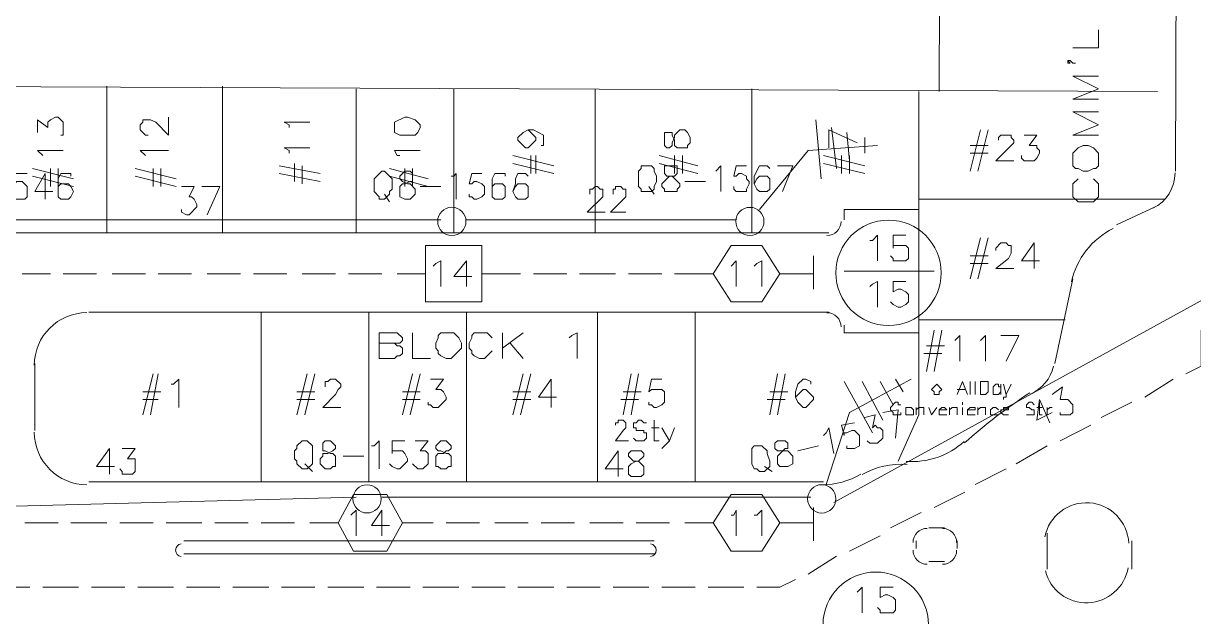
# Model space of a CAD drawing. Header units: millimetres. Extents: x 5.9 to 40.1, y 2 to 30.5.
# Drawn here: x 17.895 to 20.003, y 14.065 to 15.134 of the extents above; entities that cross this region are included whole.
import ezdxf

# ---------------------------------------------------------------- set-up
doc = ezdxf.new("R2010")
doc.units = ezdxf.units.MM
for name, color, linetype, true_color in [('PDF_S31$Cable-565', 23, 'Continuous', 0xdd8a6e), ('PDF_S31$LOTS', 254, 'Continuous', 0xdcdcdc), ('PDF_S31$ROAD', 8, 'Continuous', 0x808080), ('PDF_S31$SDU', 157, 'Continuous', 0x396472), ('PDF_S31$Symbols-EndOfLine', 15, 'Continuous', 0x954a4a), ('PDF_S31$Symbols-Ground', 12, 'Continuous', 0xb80000)]:
    doc.layers.add(name, color=color, linetype=linetype, true_color=true_color)
for name, color, linetype in [('PDF_S31$NAME-LANDMARK', 7, 'Continuous'), ('PDF_S31$NAME-ROAD', 7, 'Continuous'), ('PDF_S31$Passives-TapOffs', 7, 'Continuous'), ('PDF_S31$POLE', 7, 'Continuous'), ('PDF_S31$STRAND', 7, 'Continuous'), ('PDF_S31$Symbols-SelfTerminating', 7, 'Continuous')]:
    doc.layers.add(name, color=color, linetype=linetype)

msp = doc.modelspace()

# ---------------------------------------------------------------- linework, layer by layer
at = {"layer": 'PDF_S31$Cable-565', "lineweight": 13}
for points in [[(17.9439, 14.6828), (17.893, 14.6828)], [(18.0271, 14.6828), (17.967, 14.6828)], [(18.1151, 14.6828), (18.0549, 14.6828)], [(18.1983, 14.6828), (18.1382, 14.6828)], [(18.2863, 14.6828), (18.2261, 14.6828)], [(18.3695, 14.6828), (18.3094, 14.6828)], [(18.4575, 14.6828), (18.3973, 14.6828)], [(18.5407, 14.6828), (18.4806, 14.6828)], [(18.6194, 14.6828), (18.5685, 14.6828)], [(18.7906, 14.6828), (18.7212, 14.6828)], [(18.8739, 14.6828), (18.8137, 14.6828)], [(18.9618, 14.6828), (18.897, 14.6828)], [(19.0451, 14.6828), (18.9849, 14.6828)], [(19.1376, 14.6828), (19.0682, 14.6828)], [(20.0168, 14.581), (20.0168, 14.5162), (19.989, 14.5023)], [(19.9659, 14.493), (19.915, 14.4607)], [(19.8918, 14.4514), (19.8363, 14.4236)], [(19.8178, 14.4098), (19.7623, 14.382)], [(19.7391, 14.3727), (19.6836, 14.3404)], [(19.6651, 14.3311), (19.6096, 14.3033)], [(19.5911, 14.2895), (19.5355, 14.2617)], [(19.5124, 14.2524), (19.4569, 14.2247)], [(17.8976, 14.2339), (17.9577, 14.2339)], [(17.9809, 14.2339), (18.0456, 14.2339)], [(18.0688, 14.2339), (18.1289, 14.2339)], [(18.1521, 14.2339), (18.2168, 14.2339)], [(18.24, 14.2339), (18.3001, 14.2339)], [(18.3233, 14.2339), (18.3834, 14.2339)], [(18.4112, 14.2339), (18.4621, 14.2339)], [(18.5778, 14.2339), (18.6333, 14.2339)], [(18.6564, 14.2339), (18.7166, 14.2339)], [(18.7443, 14.2339), (18.8045, 14.2339)], [(18.8276, 14.2339), (18.8878, 14.2339)], [(18.9155, 14.2339), (18.9757, 14.2339)], [(18.9988, 14.2339), (19.059, 14.2339)], [(19.0867, 14.2339), (19.1376, 14.2339)], [(19.4384, 14.2108), (19.3829, 14.183)], [(19.3597, 14.1738), (19.3088, 14.1414)], [(19.2857, 14.1321), (19.2579, 14.1183), (19.2163, 14.1183)], [(17.8652, 14.1183), (17.9068, 14.1183)], [(17.93, 14.1183), (17.9947, 14.1183)], [(18.0179, 14.1183), (18.078, 14.1183)], [(18.1012, 14.1183), (18.1659, 14.1183)], [(18.1891, 14.1183), (18.2492, 14.1183)], [(18.2724, 14.1183), (18.3371, 14.1183)], [(18.3603, 14.1183), (18.4204, 14.1183)], [(18.4436, 14.1183), (18.5083, 14.1183)], [(18.5315, 14.1183), (18.5916, 14.1183)], [(18.6148, 14.1183), (18.6795, 14.1183)], [(18.7027, 14.1183), (18.7628, 14.1183)], [(18.786, 14.1183), (18.8507, 14.1183)], [(18.8739, 14.1183), (18.934, 14.1183)], [(18.9572, 14.1183), (19.0219, 14.1183)], [(19.0451, 14.1183), (19.1052, 14.1183)], [(19.1284, 14.1183), (19.1931, 14.1183)]]:
    msp.add_lwpolyline(points, dxfattribs=at)
at = {"layer": 'PDF_S31$LOTS', "lineweight": 0}
for points in [[(19.5448, 15.0113), (19.5494, 16.3577)], [(18.0456, 14.7568), (18.0456, 15.0205)], [(18.2539, 14.7568), (18.2539, 15.0205)], [(18.4945, 14.7568), (18.4945, 15.0159)], [(18.6703, 14.7568), (18.6703, 15.0159)], [(18.9248, 14.7568), (18.9248, 15.0159)], [(19.207, 14.7568), (19.207, 15.0159)], [(19.5078, 14.7984), (19.5078, 15.0113)], [(19.952, 14.8169), (19.5078, 14.8169)], [(18.3233, 14.6133), (18.3233, 14.308)], [(18.5176, 14.6133), (18.5176, 14.308)], [(18.6934, 14.6133), (18.6934, 14.308)], [(18.9294, 14.6133), (18.9294, 14.308)], [(19.1052, 14.6133), (19.1052, 14.308)], [(19.7715, 14.5995), (19.5078, 14.5995)], [(19.4708, 14.345), (19.5078, 14.4283), (19.5078, 14.5763)]]:
    msp.add_lwpolyline(points, dxfattribs=at)
at = {"layer": 'PDF_S31$NAME-LANDMARK', "lineweight": 0}
for points in [[(19.8317, 15.1223), (19.8317, 15.0899), (19.7854, 15.0899)], [(19.7761, 15.0668), (19.7808, 15.0622), (19.7761, 15.0622), (19.7761, 15.0668), (19.7808, 15.0668), (19.7854, 15.0622), (19.79, 15.0622)], [(19.8317, 14.9974), (19.7854, 14.9974), (19.8317, 15.0159), (19.7854, 15.039), (19.8317, 15.039)], [(19.8317, 14.9326), (19.7854, 14.9326), (19.8317, 14.9511), (19.7854, 14.9743), (19.8317, 14.9743)], [(19.8224, 14.854), (19.8317, 14.8447), (19.8317, 14.8216), (19.8224, 14.8123), (19.7947, 14.8123), (19.7854, 14.8216), (19.7854, 14.8447), (19.7947, 14.854)], [(18.9618, 14.4098), (18.9618, 14.4144), (18.9664, 14.4144), (18.9664, 14.419), (18.9757, 14.419), (18.9803, 14.4144), (18.9803, 14.4051), (18.9757, 14.4005), (18.9618, 14.382), (18.9849, 14.382)], [(19.0173, 14.4144), (19.0127, 14.4144), (19.0081, 14.419), (19.0034, 14.419), (18.9988, 14.4144), (18.9942, 14.4144), (18.9942, 14.4051), (18.9988, 14.4051), (18.9988, 14.4005), (19.0127, 14.4005), (19.0127, 14.3959), (19.0173, 14.3959), (19.0173, 14.3866), (19.0127, 14.382), (18.9988, 14.382), (18.9942, 14.3866)], [(19.0405, 14.382), (19.0312, 14.382), (19.0312, 14.419)], [(19.0405, 14.4051), (19.0266, 14.4051)], [(19.0682, 14.4051), (19.059, 14.382), (19.0451, 14.4051)], [(19.0451, 14.3681), (19.059, 14.382)]]:
    msp.add_lwpolyline(points, dxfattribs=at)
msp.add_lwpolyline([(19.7854, 14.8771), (19.7854, 14.9002), (19.7947, 14.9095), (19.8039, 14.9141), (19.8132, 14.9141), (19.8224, 14.9095), (19.8317, 14.9002), (19.8317, 14.8771), (19.827, 14.8725), (19.8224, 14.8725), (19.8132, 14.8678), (19.8039, 14.8678), (19.7947, 14.8725), (19.79, 14.8725)], close=True, dxfattribs=at)
at = {"layer": 'PDF_S31$NAME-ROAD', "lineweight": 9}
for points in [[(18.5639, 14.5578), (18.5685, 14.5532), (18.5731, 14.5532), (18.5778, 14.5486), (18.5778, 14.5393), (18.5731, 14.5347), (18.5685, 14.5347), (18.5639, 14.5301), (18.5361, 14.5301), (18.5361, 14.5578), (18.5639, 14.5578), (18.5731, 14.5578), (18.5778, 14.5624), (18.5778, 14.5671), (18.5685, 14.5763), (18.5361, 14.5763), (18.5361, 14.5578)], [(18.6287, 14.5301), (18.5963, 14.5301), (18.5963, 14.5763)], [(18.7397, 14.5439), (18.7258, 14.5301), (18.7166, 14.5301), (18.7073, 14.5347), (18.7027, 14.5393), (18.7027, 14.5439), (18.6981, 14.5486), (18.6981, 14.5578), (18.7027, 14.5671), (18.7027, 14.5717), (18.7073, 14.5763), (18.7304, 14.5763), (18.7397, 14.5671)], [(18.7582, 14.5301), (18.7582, 14.5763)], [(18.7582, 14.5486), (18.7952, 14.5763)], [(18.8785, 14.5671), (18.8831, 14.5717), (18.8924, 14.5763), (18.8924, 14.5301)], [(18.7952, 14.5301), (18.7721, 14.5578)]]:
    msp.add_lwpolyline(points, dxfattribs=at)
msp.add_lwpolyline([(18.6472, 14.5763), (18.6703, 14.5763), (18.6795, 14.5671), (18.6842, 14.5578), (18.6842, 14.5486), (18.6657, 14.5301), (18.6564, 14.5301), (18.6472, 14.5347), (18.6425, 14.5393), (18.6425, 14.5439), (18.6379, 14.5486), (18.6379, 14.5578), (18.6425, 14.5671), (18.6425, 14.5717)], close=True, dxfattribs=at)
at = {"layer": 'PDF_S31$Passives-TapOffs', "lineweight": 9}
for points in [[(18.6194, 14.7336), (18.7212, 14.7336), (18.7212, 14.6319), (18.6194, 14.6319)], [(19.17, 14.6319), (19.1376, 14.6828), (19.17, 14.7336), (19.2255, 14.7336), (19.2579, 14.6828), (19.2255, 14.6319)], [(18.4898, 14.183), (18.4621, 14.2339), (18.4898, 14.2848), (18.55, 14.2848), (18.5778, 14.2339), (18.55, 14.183)], [(19.17, 14.183), (19.1376, 14.2339), (19.17, 14.2848), (19.2255, 14.2848), (19.2579, 14.2339), (19.2255, 14.183)]]:
    msp.add_lwpolyline(points, close=True, dxfattribs=at)
for points in [[(18.6333, 14.6966), (18.6379, 14.7013), (18.6472, 14.7059), (18.6472, 14.6596)], [(18.7027, 14.6781), (18.6703, 14.6781), (18.6934, 14.7059), (18.6934, 14.6596)], [(19.17, 14.6966), (19.1793, 14.7059), (19.1793, 14.6596)], [(19.2117, 14.6966), (19.2163, 14.7013), (19.2255, 14.7059), (19.2255, 14.6596)], [(18.4852, 14.2478), (18.4945, 14.2571), (18.4945, 14.2108)], [(18.5546, 14.2293), (18.5222, 14.2293), (18.5407, 14.2571), (18.5407, 14.2108)], [(19.17, 14.2478), (19.1746, 14.2478), (19.1793, 14.2571), (19.1793, 14.2108)], [(19.2117, 14.2478), (19.2163, 14.2478), (19.2255, 14.2571), (19.2255, 14.2108)]]:
    msp.add_lwpolyline(points, dxfattribs=at)
at = {"layer": 'PDF_S31$POLE', "lineweight": 0}
for points in [[(17.8744, 14.8262), (17.8791, 14.8216), (17.8791, 14.8169), (17.8976, 14.8169), (17.9022, 14.8216), (17.9022, 14.8401), (17.893, 14.8493), (17.8837, 14.8493), (17.8791, 14.8447), (17.8791, 14.8632), (17.9022, 14.8632)], [(17.9485, 14.8308), (17.9161, 14.8308), (17.9346, 14.8632), (17.9346, 14.8169)], [(17.9577, 14.8401), (17.9577, 14.8216), (17.9624, 14.8169), (17.9762, 14.8169), (17.9809, 14.8216), (17.9855, 14.8308), (17.9809, 14.8401), (17.9762, 14.8447), (17.9624, 14.8447), (17.9577, 14.8401), (17.9577, 14.854), (17.9624, 14.8632), (17.9809, 14.8632), (17.9809, 14.8586)], [(18.6657, 14.8586), (18.6703, 14.8586), (18.6749, 14.8632), (18.6749, 14.8169)], [(18.6981, 14.8262), (18.6981, 14.8216), (18.7027, 14.8216), (18.7073, 14.8169), (18.7119, 14.8169), (18.7212, 14.8216), (18.7258, 14.8262), (18.7258, 14.8401), (18.7212, 14.8447), (18.7119, 14.8493), (18.7073, 14.8493), (18.7027, 14.8447), (18.6981, 14.8447), (18.7027, 14.8632), (18.7212, 14.8632)], [(18.7397, 14.8401), (18.7397, 14.8216), (18.7443, 14.8169), (18.7582, 14.8169), (18.7628, 14.8216), (18.7628, 14.8401), (18.7582, 14.8447), (18.7443, 14.8447), (18.7397, 14.8401), (18.7397, 14.854), (18.7443, 14.8632), (18.7628, 14.8632), (18.7628, 14.8586)], [(18.7767, 14.8308), (18.7813, 14.8447), (18.7813, 14.854), (18.786, 14.8632), (18.7998, 14.8632), (18.8045, 14.8586)], [(19.1422, 14.8678), (19.1515, 14.8771), (19.1515, 14.8308)], [(19.1746, 14.8401), (19.1746, 14.8354), (19.1793, 14.8308), (19.1978, 14.8308), (19.1978, 14.8354), (19.2024, 14.8447), (19.2024, 14.8493), (19.1978, 14.854), (19.1978, 14.8586), (19.1885, 14.8632), (19.1839, 14.8632), (19.1793, 14.8586), (19.1746, 14.8586), (19.1793, 14.8771), (19.1978, 14.8771)], [(19.2117, 14.8447), (19.2117, 14.8586), (19.2209, 14.8771), (19.2348, 14.8771), (19.2394, 14.8725)], [(19.2533, 14.8771), (19.2811, 14.8771), (19.2626, 14.8308)], [(18.6472, 14.8401), (18.6101, 14.8401)], [(19.0312, 14.8262), (19.0219, 14.8401)], [(19.1237, 14.8493), (19.0867, 14.8493)], [(18.5546, 14.8123), (18.5454, 14.8262)], [(19.443, 14.4329), (19.4708, 14.4375), (19.4661, 14.3866)], [(19.4106, 14.4236), (19.4291, 14.4283), (19.4245, 14.4051), (19.4291, 14.4098), (19.4338, 14.4051), (19.4384, 14.4051), (19.443, 14.4005), (19.443, 14.3866), (19.4338, 14.3774), (19.4199, 14.3774), (19.4152, 14.382)], [(19.3366, 14.3912), (19.3412, 14.3959), (19.3458, 14.4051), (19.3551, 14.3589)], [(19.3782, 14.3727), (19.3782, 14.3681), (19.3921, 14.3681), (19.4014, 14.3727), (19.4014, 14.3912), (19.3921, 14.4005), (19.3875, 14.4005), (19.3782, 14.3959), (19.3736, 14.3959), (19.3736, 14.3912), (19.369, 14.4098), (19.3921, 14.4144)], [(18.5222, 14.3727), (18.5269, 14.3727), (18.5361, 14.382), (18.5361, 14.3311)], [(18.5546, 14.3404), (18.5592, 14.3357), (18.5685, 14.3311), (18.5731, 14.3311), (18.587, 14.345), (18.587, 14.3496), (18.5824, 14.3589), (18.5778, 14.3635), (18.5592, 14.3635), (18.5592, 14.3589), (18.5592, 14.382), (18.5824, 14.382)], [(18.6009, 14.382), (18.624, 14.382), (18.6101, 14.3635), (18.6194, 14.3635), (18.624, 14.3589), (18.624, 14.3404), (18.6148, 14.3311), (18.6055, 14.3311), (18.5963, 14.3404)], [(18.5083, 14.3542), (18.4713, 14.3542)], [(19.3273, 14.3727), (19.2903, 14.3635)], [(18.4158, 14.3265), (18.4019, 14.3404)], [(19.244, 14.3265), (19.2302, 14.3357)]]:
    msp.add_lwpolyline(points, dxfattribs=at)
for points in [[(18.5407, 14.8678), (18.5454, 14.8678), (18.5592, 14.854), (18.5592, 14.8354), (18.5546, 14.8308), (18.5546, 14.8262), (18.5454, 14.8169), (18.5361, 14.8169), (18.5361, 14.8216), (18.5269, 14.8308), (18.5269, 14.854)], [(18.5824, 14.8678), (18.5916, 14.8678), (18.5963, 14.8632), (18.5963, 14.8493), (18.5916, 14.8493), (18.5824, 14.8447), (18.5778, 14.8447), (18.5731, 14.8401), (18.5731, 14.8216), (18.5824, 14.8169), (18.5916, 14.8169), (18.6009, 14.8262), (18.6009, 14.8354), (18.5916, 14.8447), (18.587, 14.8447), (18.5778, 14.8493), (18.5731, 14.854), (18.5731, 14.8586)], [(19.0081, 14.8771), (19.0266, 14.8771), (19.0312, 14.8725), (19.0312, 14.8678), (19.0358, 14.8586), (19.0358, 14.8493), (19.0312, 14.8401), (19.0312, 14.8354), (19.0266, 14.8308), (19.0081, 14.8308), (19.0081, 14.8354), (19.0034, 14.8401), (19.0034, 14.8678), (19.0081, 14.8725)], [(19.0497, 14.8771), (19.0728, 14.8771), (19.0728, 14.8632), (19.0682, 14.8586), (19.059, 14.8586), (19.0451, 14.8447), (19.0451, 14.8401), (19.0497, 14.8354), (19.0497, 14.8308), (19.0728, 14.8308), (19.0728, 14.8354), (19.0775, 14.8401), (19.0775, 14.8447), (19.0636, 14.8586), (19.0543, 14.8586), (19.0497, 14.8632)], [(18.7813, 14.8401), (18.786, 14.8447), (18.7998, 14.8447), (18.8045, 14.8401), (18.8045, 14.8216), (18.7998, 14.8169), (18.786, 14.8169), (18.7813, 14.8216), (18.7767, 14.8308)], [(19.2163, 14.854), (19.2209, 14.8586), (19.2348, 14.8586), (19.2394, 14.854), (19.2394, 14.8354), (19.2348, 14.8308), (19.2209, 14.8308), (19.2163, 14.8354), (19.2117, 14.8447)], [(18.3973, 14.382), (18.4066, 14.382), (18.4158, 14.3727), (18.4158, 14.3404), (18.4066, 14.3311), (18.3973, 14.3311), (18.388, 14.3404), (18.388, 14.345), (18.3834, 14.3496), (18.3834, 14.3635), (18.388, 14.3681), (18.388, 14.3727)], [(18.4389, 14.382), (18.4482, 14.382), (18.4575, 14.3727), (18.4575, 14.3681), (18.4528, 14.3635), (18.4436, 14.3589), (18.4343, 14.3589), (18.4343, 14.3542), (18.4297, 14.3496), (18.4297, 14.3404), (18.4389, 14.3311), (18.4482, 14.3311), (18.4528, 14.3357), (18.4575, 14.3357), (18.4575, 14.3542), (18.4528, 14.3589), (18.4482, 14.3589), (18.4389, 14.3635), (18.4343, 14.3635), (18.4343, 14.3774)], [(18.6472, 14.382), (18.6564, 14.382), (18.6657, 14.3727), (18.6657, 14.3681), (18.661, 14.3635), (18.6564, 14.3635), (18.6518, 14.3589), (18.6425, 14.3589), (18.6379, 14.3542), (18.6379, 14.3357), (18.6425, 14.3357), (18.6472, 14.3311), (18.6564, 14.3311), (18.661, 14.3357), (18.6657, 14.3357), (18.6657, 14.3542), (18.661, 14.3589), (18.6564, 14.3589), (18.6472, 14.3635), (18.6425, 14.3635), (18.6379, 14.3681), (18.6379, 14.3727)], [(19.2533, 14.382), (19.2672, 14.382), (19.2718, 14.3774), (19.2718, 14.3681), (19.2672, 14.3681), (19.2533, 14.3542), (19.2533, 14.3404), (19.2579, 14.3357), (19.2718, 14.3357), (19.2811, 14.3404), (19.2811, 14.3542), (19.2718, 14.3635), (19.2533, 14.3635), (19.2487, 14.3681), (19.2487, 14.3774)], [(19.2117, 14.3727), (19.2255, 14.3727), (19.2348, 14.3635), (19.2348, 14.3589), (19.2394, 14.345), (19.2394, 14.3357), (19.2302, 14.3265), (19.2209, 14.3265), (19.2163, 14.3311), (19.2117, 14.3311), (19.207, 14.3404), (19.207, 14.3681)]]:
    msp.add_lwpolyline(points, close=True, dxfattribs=at)
for centre, radius in [((18.6669, 14.777), 0.0255), ((19.2037, 14.777), 0.0254), ((18.5142, 14.2772), 0.0254), ((19.3332, 14.2772), 0.0255)]:
    msp.add_circle(centre, radius, dxfattribs=at)
at = {"layer": 'PDF_S31$ROAD', "lineweight": 0}
for points in [[(19.9705, 14.8678), (19.9751, 16.3115)], [(19.9381, 15.0113), (14.3348, 15.0344), (14.3348, 12.6515), (19.4893, 12.6515), (19.4893, 14.0118)], [(19.3736, 14.5902), (19.3736, 14.5763), (19.5078, 14.5763), (19.5078, 14.7984), (19.3736, 14.7984), (19.3736, 14.7799)], [(19.8641, 14.7707), (19.9335, 14.8031)], [(19.3458, 14.7568), (14.7929, 14.7568)], [(19.753, 14.5208), (19.7854, 14.6735)], [(19.3458, 14.6133), (18.0133, 14.6133)], [(17.9161, 14.5208), (17.9161, 14.4005)], [(18.0133, 14.308), (19.3366, 14.308)], [(19.5541, 14.2247), (19.5263, 14.2247)], [(19.7391, 14.1506), (19.7391, 14.2154)], [(19.0312, 14.2015), (18.1845, 14.2015)], [(19.5032, 14.1877), (19.5032, 14.2015)], [(19.5772, 14.1877), (19.5772, 14.2015)], [(19.8918, 14.1506), (19.8918, 14.2015)], [(19.0312, 14.1784), (18.1845, 14.1784)], [(19.5263, 14.1645), (19.5541, 14.1645)]]:
    msp.add_lwpolyline(points, dxfattribs=at)
for centre, radius, start, end in [((19.8977, 14.8649), 0.0717, 296.5539, 359.7419), ((19.3425, 14.777), 0.0254, 269.9999, 359.9999), ((19.9209, 14.6381), 0.1411, 116.5539, 167.6569), ((18.0098, 14.5178), 0.0949, 90, 180), ((19.3425, 14.5872), 0.0254, 0, 90.0001), ((19.6803, 14.5317), 0.0717, 293.6316, 347.6568), ((20.2263, 13.6711), 0.9509, 123.0359, 131.9678), ((18.0098, 14.3975), 0.0949, 180, 270), ((19.4952, 14.4854), 0.1411, 265.8911, 311.9678), ((19.4767, 14.1986), 0.1411, 85.8912, 119.9762), ((19.3332, 14.4438), 0.1411, 270, 299.9762), ((19.8098, 14.1939), 0.0763, 2.7081, 168.9313), ((19.5229, 14.1986), 0.0254, 89.9999, 180.0001), ((19.5507, 14.1986), 0.0254, 0, 90.0001), ((18.181, 14.1847), 0.0116, 98.7617, 261.2383), ((19.0232, 14.1847), 0.0116, 278.7617, 81.2383), ((19.5229, 14.1847), 0.0254, 179.9999, 270.0001), ((19.5507, 14.1847), 0.0254, 269.9999, 359.9999), ((19.8098, 14.1662), 0.0763, 194.3042, 350.1727)]:
    msp.add_arc(centre, radius, start, end, dxfattribs=at)
at = {"layer": 'PDF_S31$SDU', "lineweight": 0}
for points in [[(17.9207, 14.9372), (17.9207, 14.9604), (17.9392, 14.9465), (17.9392, 14.9557), (17.9439, 14.9604), (17.9531, 14.965), (17.9577, 14.965), (17.967, 14.9557), (17.967, 14.9326), (17.9624, 14.9326)], [(18.1197, 14.9326), (18.1151, 14.9326), (18.1058, 14.9419), (18.1058, 14.9511), (18.1104, 14.9557), (18.1104, 14.9604), (18.1243, 14.9604), (18.1336, 14.9557), (18.1567, 14.9326), (18.1567, 14.965)], [(18.3742, 14.9465), (18.3742, 14.9511), (18.3649, 14.9557), (18.4112, 14.9557)], [(18.8045, 14.9419), (18.8184, 14.928), (18.8184, 14.9234), (18.8045, 14.9095), (18.7998, 14.9095), (18.786, 14.9234), (18.786, 14.928), (18.7952, 14.9372), (18.8045, 14.9419), (18.8137, 14.9419), (18.8322, 14.9326), (18.8322, 14.9141), (18.8276, 14.9141)], [(19.3458, 14.9095), (19.3458, 14.9419), (19.3967, 14.9187)], [(19.6003, 14.8678), (19.6188, 14.9419)], [(19.6142, 14.8678), (19.6327, 14.9419)], [(19.6512, 14.9234), (19.6512, 14.928), (19.6558, 14.9326), (19.6744, 14.9326), (19.6744, 14.928), (19.679, 14.9234), (19.679, 14.9187), (19.6466, 14.8863), (19.679, 14.8863)], [(19.6975, 14.9326), (19.7206, 14.9326), (19.7067, 14.9141), (19.7206, 14.9141), (19.7206, 14.9095), (19.7253, 14.9048), (19.7253, 14.9002), (19.7206, 14.891), (19.716, 14.8863), (19.6975, 14.8863), (19.6929, 14.891), (19.6929, 14.8956)], [(17.93, 14.8956), (17.9207, 14.9048), (17.967, 14.9048)], [(18.1151, 14.8956), (18.1058, 14.9048), (18.1567, 14.9048)], [(18.3742, 14.9002), (18.3742, 14.9048), (18.3649, 14.9095), (18.4112, 14.9095)], [(18.5731, 14.8956), (18.5685, 14.8956), (18.5639, 14.9048), (18.6101, 14.9048)], [(19.6327, 14.9141), (19.6003, 14.9141)], [(18.3834, 14.8817), (18.3834, 14.8493)], [(18.8507, 14.8771), (18.7767, 14.8956)], [(18.8507, 14.8632), (18.7767, 14.8817)], [(18.8091, 14.8956), (18.8091, 14.8632)], [(18.8184, 14.8956), (18.8184, 14.8632)], [(19.1099, 14.8771), (19.0405, 14.8956)], [(19.1099, 14.8632), (19.0405, 14.8817)], [(19.0682, 14.8956), (19.0682, 14.8632)], [(19.0821, 14.8956), (19.0821, 14.8632)], [(19.4106, 14.8771), (19.3366, 14.8956)], [(19.4106, 14.8632), (19.3366, 14.8817)], [(19.369, 14.8956), (19.369, 14.8632)], [(19.3829, 14.8956), (19.3829, 14.8632)], [(19.6327, 14.9002), (19.6003, 14.9002)], [(17.9855, 14.854), (17.9115, 14.8725)], [(17.9439, 14.8725), (17.9439, 14.8401)], [(17.9577, 14.8725), (17.9577, 14.8401)], [(18.1706, 14.854), (18.0965, 14.8725)], [(18.1289, 14.8725), (18.1289, 14.8401)], [(18.1428, 14.8725), (18.1428, 14.8401)], [(18.4297, 14.8632), (18.3557, 14.8771)], [(18.4297, 14.8493), (18.3557, 14.8632)], [(18.3973, 14.8771), (18.3973, 14.8447)], [(18.624, 14.854), (18.5546, 14.8725)], [(18.5824, 14.8725), (18.5824, 14.8401)], [(18.5963, 14.8725), (18.5963, 14.8401)], [(17.9855, 14.8401), (17.9115, 14.8586)], [(18.1706, 14.8401), (18.0965, 14.8586)], [(18.624, 14.8401), (18.5546, 14.8586)], [(19.6003, 14.6735), (19.6188, 14.7475)], [(19.6142, 14.6735), (19.6327, 14.7475)], [(19.6466, 14.7244), (19.6466, 14.729), (19.6558, 14.7383), (19.6651, 14.7383), (19.6697, 14.7336), (19.6744, 14.7336), (19.6744, 14.7198), (19.6697, 14.7105), (19.6466, 14.692), (19.679, 14.692)], [(19.7253, 14.7059), (19.6929, 14.7059), (19.716, 14.7383), (19.716, 14.692)], [(19.6327, 14.7151), (19.6003, 14.7151)], [(19.6327, 14.7013), (19.6003, 14.7013)], [(19.5217, 14.5069), (19.5355, 14.581)], [(19.5355, 14.5069), (19.5494, 14.581)], [(19.5726, 14.5624), (19.5818, 14.5717), (19.5818, 14.5254)], [(19.6188, 14.5624), (19.6281, 14.5717), (19.6281, 14.5254)], [(19.6558, 14.5717), (19.6882, 14.5717), (19.6651, 14.5254)], [(19.5541, 14.5532), (19.5217, 14.5532)], [(19.5494, 14.5393), (19.517, 14.5393)], [(18.1104, 14.4283), (18.1289, 14.5023)], [(18.1243, 14.4283), (18.1382, 14.5023)], [(18.388, 14.4283), (18.4066, 14.5023)], [(18.4019, 14.4283), (18.4204, 14.5023)], [(18.5778, 14.4283), (18.5963, 14.5023)], [(18.5916, 14.4283), (18.6101, 14.5023)], [(18.7767, 14.4283), (18.7952, 14.5023)], [(18.7906, 14.4283), (18.8091, 14.5023)], [(18.9757, 14.4283), (18.9896, 14.5023)], [(18.9896, 14.4283), (19.0034, 14.5023)], [(19.2394, 14.4283), (19.2533, 14.5023)], [(19.2533, 14.4283), (19.2672, 14.5023)], [(18.1613, 14.4838), (18.1659, 14.4838), (18.1752, 14.493), (18.1752, 14.4421)], [(18.4389, 14.4792), (18.4389, 14.4884), (18.4436, 14.4884), (18.4482, 14.493), (18.4575, 14.493), (18.4667, 14.4838), (18.4667, 14.4792), (18.4621, 14.4745), (18.4575, 14.4653), (18.4343, 14.4421), (18.4667, 14.4421)], [(18.6287, 14.493), (18.6518, 14.493), (18.6379, 14.4745), (18.6472, 14.4745), (18.6518, 14.4699), (18.6564, 14.4607), (18.6564, 14.456), (18.6425, 14.4421), (18.6333, 14.4421), (18.6287, 14.4468), (18.624, 14.4468), (18.624, 14.4514)], [(18.8554, 14.4607), (18.823, 14.4607), (18.8461, 14.493), (18.8461, 14.4421)], [(19.0219, 14.4514), (19.0219, 14.4468), (19.0266, 14.4468), (19.0312, 14.4421), (19.0358, 14.4421), (19.0451, 14.4468), (19.0497, 14.4514), (19.0497, 14.4699), (19.0451, 14.4745), (19.0266, 14.4745), (19.0219, 14.4699), (19.0266, 14.493), (19.0451, 14.493)], [(19.2857, 14.4607), (19.2996, 14.4745), (19.3042, 14.4745), (19.3181, 14.4607), (19.3181, 14.456), (19.3042, 14.4421), (19.2996, 14.4421), (19.2903, 14.4514), (19.2857, 14.4607), (19.2857, 14.4699), (19.2903, 14.4838), (19.2996, 14.493), (19.3042, 14.493), (19.3134, 14.4884), (19.3134, 14.4838)], [(19.5772, 14.4653), (19.5864, 14.4884), (19.5957, 14.4653)], [(19.6003, 14.4653), (19.6003, 14.4884)], [(19.6096, 14.4653), (19.6096, 14.4884)], [(19.6558, 14.4699), (19.6512, 14.4653), (19.642, 14.4653), (19.642, 14.4792), (19.6466, 14.4838), (19.6512, 14.4838), (19.6512, 14.4792), (19.6558, 14.4792)], [(19.6558, 14.4653), (19.6558, 14.4838)], [(19.6744, 14.4838), (19.6651, 14.4653), (19.6605, 14.4838)], [(18.1428, 14.4699), (18.1104, 14.4699)], [(18.4204, 14.4699), (18.388, 14.4699)], [(18.6101, 14.4699), (18.5778, 14.4699)], [(18.8091, 14.4699), (18.7767, 14.4699)], [(19.0081, 14.4699), (18.9757, 14.4699)], [(19.2718, 14.4699), (19.2394, 14.4699)], [(19.5911, 14.4745), (19.5772, 14.4745)], [(19.6651, 14.4653), (19.6651, 14.4607), (19.6605, 14.4607), (19.6605, 14.456)], [(18.1382, 14.456), (18.1104, 14.456)], [(18.4204, 14.456), (18.388, 14.456)], [(18.6101, 14.456), (18.5778, 14.456)], [(18.8091, 14.456), (18.7767, 14.456)], [(19.0034, 14.456), (18.971, 14.456)], [(19.2672, 14.456), (19.2348, 14.456)], [(19.4754, 14.4329), (19.4754, 14.4283), (19.4615, 14.4283), (19.4615, 14.4329), (19.4569, 14.4375), (19.4569, 14.4421), (19.4661, 14.4514), (19.4708, 14.4514), (19.4708, 14.4468), (19.4754, 14.4468)], [(19.5032, 14.4283), (19.5032, 14.4421)], [(19.5032, 14.4375), (19.5078, 14.4421), (19.517, 14.4421), (19.517, 14.4283)], [(19.5402, 14.4421), (19.5309, 14.4283), (19.5263, 14.4421)], [(19.5587, 14.4283), (19.5448, 14.4283), (19.5448, 14.4375), (19.5494, 14.4421), (19.5541, 14.4421), (19.5587, 14.4375), (19.5448, 14.4375)], [(19.5633, 14.4283), (19.5633, 14.4421)], [(19.5633, 14.4375), (19.5679, 14.4421), (19.5772, 14.4421), (19.5772, 14.4283)], [(19.5864, 14.4283), (19.5864, 14.4421)], [(19.6096, 14.4283), (19.5957, 14.4283), (19.5957, 14.4375), (19.6003, 14.4421), (19.6096, 14.4421), (19.6096, 14.4375), (19.5957, 14.4375)], [(19.6142, 14.4283), (19.6142, 14.4421)], [(19.6142, 14.4375), (19.6188, 14.4421), (19.6281, 14.4421), (19.6281, 14.4283)], [(19.6512, 14.4283), (19.6373, 14.4283), (19.6373, 14.4375), (19.642, 14.4421), (19.6466, 14.4421), (19.6512, 14.4375)], [(19.6697, 14.4283), (19.6605, 14.4283), (19.6558, 14.4329), (19.6558, 14.4375), (19.6605, 14.4375), (19.6605, 14.4421), (19.6697, 14.4421), (19.6697, 14.4375), (19.6558, 14.4375)], [(19.7021, 14.4283), (19.716, 14.4283), (19.716, 14.4375), (19.7114, 14.4375), (19.7067, 14.4421), (19.7021, 14.4421), (19.7021, 14.4468), (19.7067, 14.4514), (19.7114, 14.4514), (19.716, 14.4468)], [(19.7299, 14.4421), (19.7206, 14.4421)], [(19.7299, 14.4283), (19.7253, 14.4283), (19.7253, 14.4514)], [(19.7391, 14.4283), (19.7391, 14.4421)], [(19.7391, 14.4375), (19.7438, 14.4421), (19.7484, 14.4421)]]:
    msp.add_lwpolyline(points, dxfattribs=at)
for points in [[(18.5639, 14.9372), (18.5639, 14.9557), (18.5824, 14.965), (18.587, 14.965), (18.6009, 14.9604), (18.6101, 14.9511), (18.6101, 14.9465), (18.6055, 14.9372), (18.6009, 14.9326), (18.5731, 14.9326)], [(19.0497, 14.9141), (19.0497, 14.9372), (19.0636, 14.9372), (19.0636, 14.9326), (19.0682, 14.9234), (19.0682, 14.9141), (19.0728, 14.9095), (19.0914, 14.9095), (19.0914, 14.9141), (19.096, 14.9187), (19.096, 14.928), (19.0914, 14.9372), (19.0867, 14.9419), (19.0775, 14.9419), (19.0682, 14.9326), (19.0682, 14.928), (19.0636, 14.9187), (19.0636, 14.9141), (19.059, 14.9095), (19.0543, 14.9095)], [(19.5402, 14.4838), (19.5494, 14.4745), (19.5448, 14.4699), (19.5448, 14.4653), (19.5355, 14.4653), (19.5355, 14.4699), (19.5309, 14.4745)], [(19.6188, 14.4884), (19.6327, 14.4884), (19.6327, 14.4699), (19.6281, 14.4653), (19.6188, 14.4653)], [(19.4846, 14.4421), (19.4939, 14.4421), (19.4985, 14.4375), (19.4985, 14.4283), (19.4846, 14.4283)], [(19.5864, 14.4468), (19.5864, 14.4514)]]:
    msp.add_lwpolyline(points, close=True, dxfattribs=at)
at = {"layer": 'PDF_S31$STRAND', "lineweight": 0}
for points in [[(18.1798, 14.8401), (18.203, 14.8401), (18.1937, 14.8216), (18.1983, 14.8216), (18.203, 14.8169), (18.2076, 14.8077), (18.2076, 14.8031), (18.1937, 14.7892), (18.1891, 14.7892), (18.1798, 14.7938), (18.1798, 14.7984)], [(18.2168, 14.8401), (18.2492, 14.8401), (18.2261, 14.7892)], [(18.9155, 14.8262), (18.9155, 14.8354), (18.9202, 14.8354), (18.9248, 14.8401), (18.9294, 14.8401), (18.934, 14.8354), (18.9387, 14.8354), (18.9387, 14.8216), (18.9109, 14.7938), (18.9433, 14.7938)], [(18.9572, 14.8262), (18.9572, 14.8354), (18.9618, 14.8354), (18.9618, 14.8401), (18.971, 14.8401), (18.9757, 14.8354), (18.9803, 14.8354), (18.9803, 14.8216), (18.9525, 14.7938), (18.9803, 14.7938)], [(19.7484, 14.4653), (19.7669, 14.4792), (19.7623, 14.456), (19.7761, 14.456), (19.7854, 14.4468), (19.7854, 14.4329), (19.7808, 14.4283), (19.7623, 14.4283), (19.7623, 14.4329)], [(19.7484, 14.4329), (19.7206, 14.419), (19.7253, 14.456), (19.7438, 14.4144)], [(18.0595, 14.3357), (18.0271, 14.3357), (18.0503, 14.3681), (18.0503, 14.3218)], [(18.0734, 14.3681), (18.0965, 14.3681), (18.0827, 14.3496), (18.0965, 14.3496), (18.0965, 14.3265), (18.0919, 14.3218), (18.0734, 14.3218), (18.0734, 14.3265), (18.0688, 14.3311)], [(18.9757, 14.3311), (18.9433, 14.3311), (18.9664, 14.3635), (18.9664, 14.3172)], [(18.9988, 14.345), (18.9942, 14.345), (18.9849, 14.3542), (18.9849, 14.3589), (18.9896, 14.3635), (19.0081, 14.3635), (19.0127, 14.3589), (19.0127, 14.3542), (19.0034, 14.345), (18.9988, 14.345), (18.9896, 14.3404), (18.9849, 14.3357), (18.9849, 14.3218), (18.9896, 14.3172), (19.0081, 14.3172), (19.0127, 14.3218), (19.0127, 14.3357), (19.0034, 14.345)]]:
    msp.add_lwpolyline(points, dxfattribs=at)
at = {"layer": 'PDF_S31$STRAND', "color": 254, "lineweight": 0, "true_color": 0xdcdcdc}
for points in [[(18.6472, 14.7799), (17.8606, 14.7799)], [(19.1793, 14.7799), (18.6934, 14.7799)], [(19.3551, 14.2709), (20.1972, 14.7336)], [(17.6061, 14.2571), (18.4945, 14.2802)], [(18.5407, 14.2802), (19.3134, 14.2802)]]:
    msp.add_lwpolyline(points, dxfattribs=at)
at = {"layer": 'PDF_S31$Symbols-EndOfLine', "lineweight": 0}
for points in [[(19.4199, 14.7429), (19.4245, 14.7429), (19.4338, 14.7522), (19.4338, 14.7059)], [(19.4569, 14.7151), (19.4615, 14.7105), (19.4615, 14.7059), (19.4846, 14.7059), (19.4893, 14.7105), (19.4893, 14.729), (19.4846, 14.7336), (19.4615, 14.7336), (19.4615, 14.729), (19.4615, 14.7522), (19.4846, 14.7522)], [(19.5355, 14.6874), (19.3736, 14.6874)], [(19.4199, 14.6596), (19.4245, 14.6642), (19.4338, 14.6689), (19.4338, 14.6226)], [(19.4569, 14.6319), (19.4615, 14.6272), (19.4708, 14.6226), (19.4754, 14.6226), (19.4846, 14.6272), (19.4893, 14.6319), (19.4893, 14.6457), (19.4846, 14.6504), (19.4754, 14.655), (19.4708, 14.655), (19.4615, 14.6504), (19.4615, 14.6689), (19.4846, 14.6689)], [(19.3967, 14.109), (19.406, 14.1183), (19.406, 14.072)], [(19.4338, 14.0812), (19.4384, 14.0766), (19.4384, 14.072), (19.4615, 14.072), (19.4661, 14.0766), (19.4661, 14.0951), (19.4615, 14.0997), (19.4523, 14.1044), (19.4476, 14.1044), (19.4384, 14.0997), (19.4384, 14.1183), (19.4615, 14.1183)]]:
    msp.add_lwpolyline(points, dxfattribs=at)
for centre in [(19.4535, 14.6844), (19.4304, 14.0505)]:
    msp.add_circle(centre, 0.0949, dxfattribs=at)
at = {"layer": 'PDF_S31$Symbols-Ground', "lineweight": 0}
for points in [[(19.332, 14.854), (19.3227, 14.9604)], [(19.3597, 14.8725), (19.3505, 14.9465)], [(19.3829, 14.8863), (19.3782, 14.9372)], [(19.4106, 14.9002), (19.4106, 14.928)], [(19.4338, 14.9141), (19.3088, 14.9048), (19.2209, 14.7984)], [(19.4939, 14.493), (19.3829, 14.4329), (19.3412, 14.3033)], [(19.4245, 14.3959), (19.3736, 14.4884)], [(19.443, 14.419), (19.406, 14.4884)], [(19.4615, 14.4468), (19.4384, 14.4884)], [(19.48, 14.4699), (19.4661, 14.493)]]:
    msp.add_lwpolyline(points, dxfattribs=at)
at = {"layer": 'PDF_S31$Symbols-SelfTerminating', "lineweight": 9}
for points in [[(19.3181, 14.7151), (19.3181, 14.655)], [(19.3181, 14.6828), (19.2579, 14.6828)], [(19.3181, 14.2617), (19.3181, 14.2015)], [(19.3181, 14.2339), (19.2579, 14.2339)]]:
    msp.add_lwpolyline(points, dxfattribs=at)

doc.saveas('drawing.dxf')
